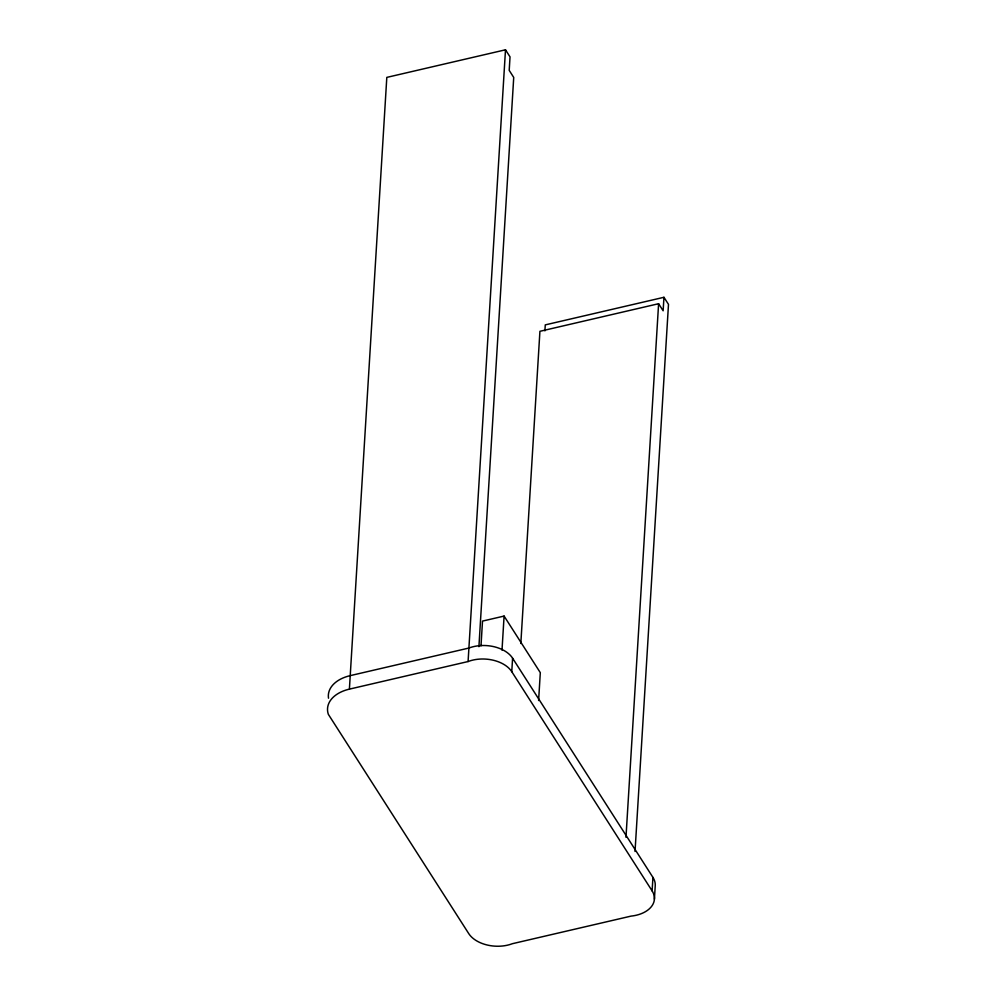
<?xml version="1.0" encoding="UTF-8"?>
<svg xmlns="http://www.w3.org/2000/svg" width="996" height="996" viewBox="0 0 996 996"><rect width="100%" height="100%" fill="white"/><g stroke="black" fill="none" stroke-linecap="round" stroke-linejoin="round"><path stroke-width="1.49" d="M328.518 698.208A35.732 22.821 3.5 0 1 350.219 675.637L468.904 648.047A29.768 19.024 3.5 0 1 512.591 658.194L652.94 877.401L652.119 890.897A29.768 19.024 3.5 0 1 631.066 916.108L512.38 943.698A29.768 19.024 3.5 0 1 468.693 933.538L328.344 714.331A35.732 22.821 3.5 0 1 349.397 689.132L386.809 77.389L505.495 49.8L510.027 56.872L509.205 70.367L513.724 77.439L478.914 646.678M349.397 689.132L468.083 661.543L505.495 49.8M480.993 645.856L482.512 621.093L504.088 616.076L540.305 672.649L538.612 700.512M502.009 650.127L504.088 616.076M652.119 890.897L511.77 671.69L512.591 658.194M520.821 643.491L539.919 331.307L658.605 303.718L663.137 310.789L663.958 297.294L545.273 324.883L544.899 330.884M625.974 837.287L658.605 303.718M635.025 851.468L668.49 304.365L663.958 297.294M654.409 899.127L655.244 885.631A29.768 19.024 3.5 0 0 652.94 877.401M468.083 661.543A29.768 19.024 3.5 0 1 511.77 671.69"/></g></svg>
